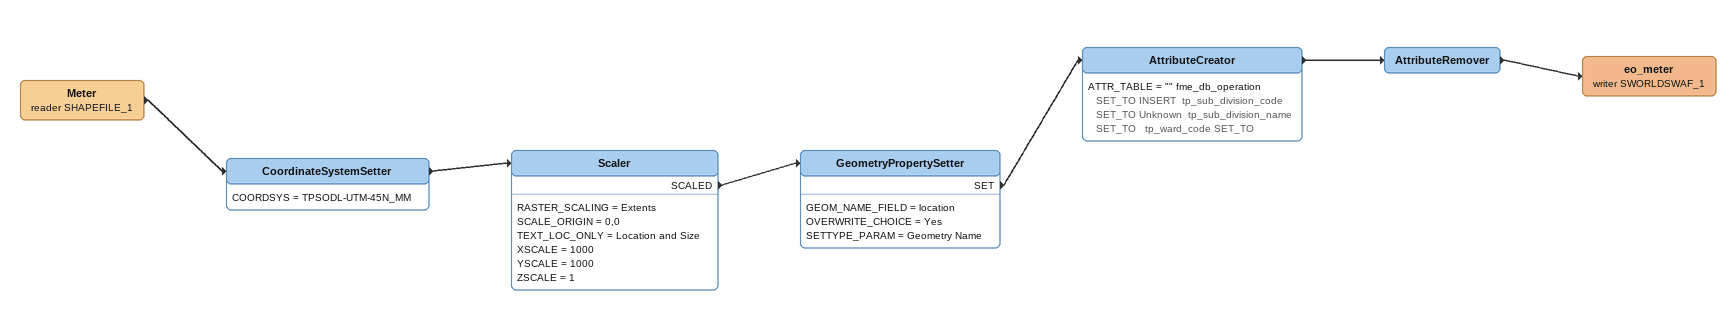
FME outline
Meter (reader SHAPEFILE_1)
    -> CoordinateSystemSetter
CoordinateSystemSetter
    COORDSYS = TPSODL-UTM-45N_MM
    -> Scaler
Scaler
    RASTER_SCALING = Extents
    SCALE_ORIGIN = 0,0
    TEXT_LOC_ONLY = Location and Size
    XSCALE = 1000
    YSCALE = 1000
    ZSCALE = 1
    SCALED -> GeometryPropertySetter
GeometryPropertySetter
    GEOM_NAME_FIELD = location
    OVERWRITE_CHOICE = Yes
    SETTYPE_PARAM = Geometry Name
    SET -> AttributeCreator
AttributeCreator
    ATTR_TABLE = "" fme_db_operation SET_TO INSERT  tp_sub_division_code SET_TO Unknown  tp_sub_division_name SET_TO   tp_ward_code SET_TO
    -> AttributeRemover
AttributeRemover
    -> eo_meter (writer SWORLDSWAF_1)
eo_meter (writer SWORLDSWAF_1)
